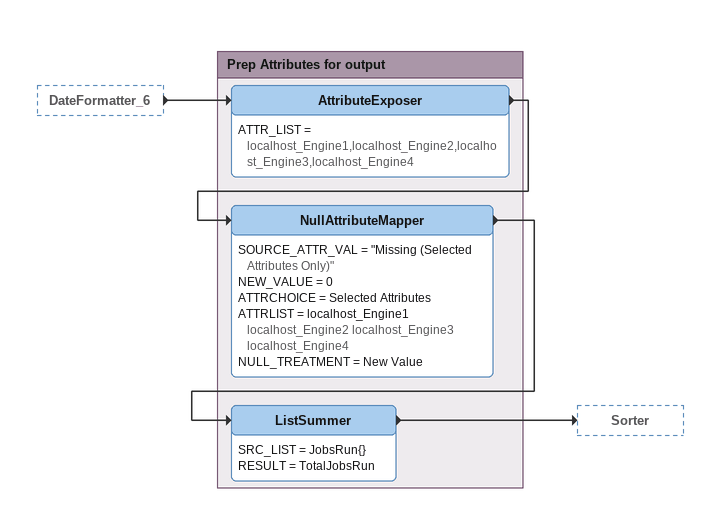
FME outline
DateFormatter_6 [outside]
    -> AttributeExposer

Bookmark: Prep Attributes for output
AttributeExposer
    ATTR_LIST = localhost_Engine1,localhost_Engine2,localhost_Engine3,localhost_Engine4
    -> NullAttributeMapper
NullAttributeMapper
    SOURCE_ATTR_VAL = "Missing (Selected Attributes Only)"
    NEW_VALUE = 0
    ATTRCHOICE = Selected Attributes
    ATTRLIST = localhost_Engine1 localhost_Engine2 localhost_Engine3 localhost_Engine4
    NULL_TREATMENT = New Value
    -> ListSummer
ListSummer
    SRC_LIST = JobsRun{}
    RESULT = TotalJobsRun
    -> Sorter
